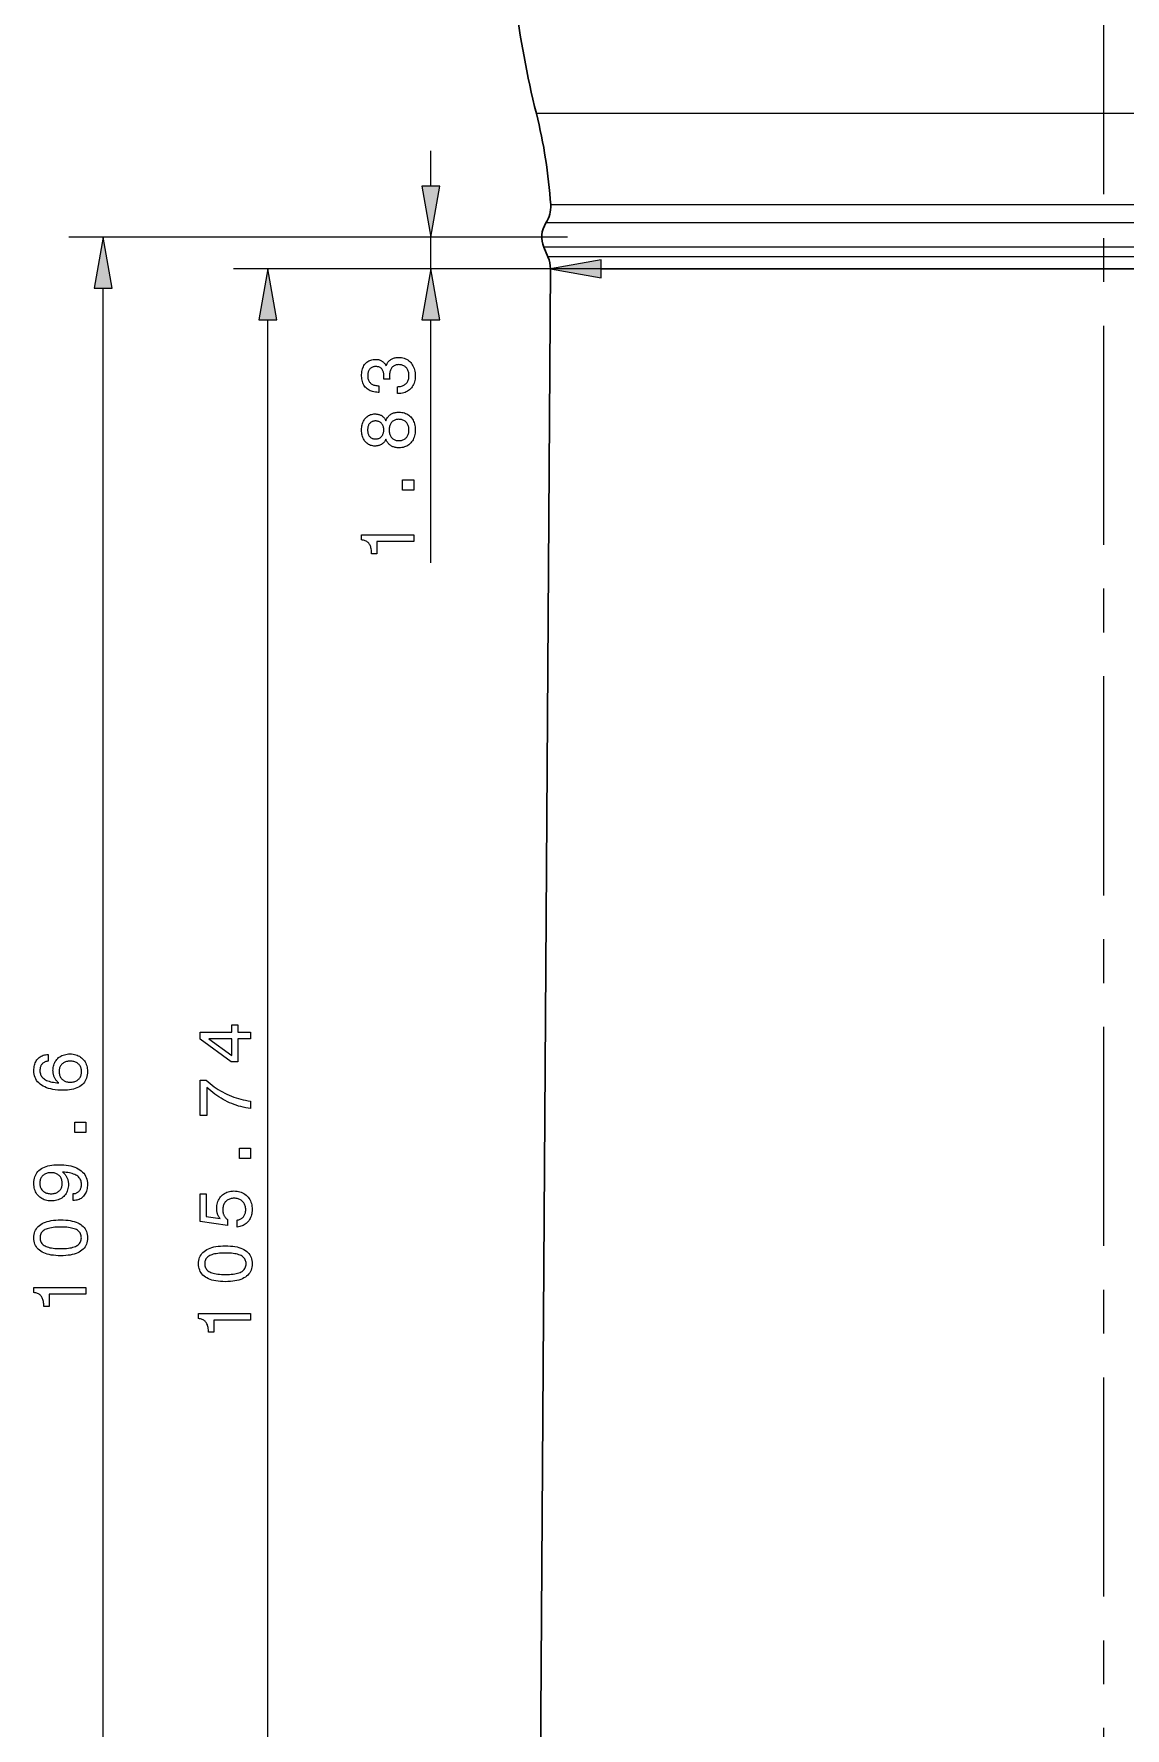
# Model space of a CAD drawing. Extents: x 5 to 409, y 5 to 583.
# Drawn here: x 70.7 to 134, y 239.7 to 337.9 of the extents above; entities that cross this region are included whole.
import ezdxf

# ---------------------------------------------------------------- set-up
doc = ezdxf.new("R2010")
doc.units = 0
doc.linetypes.add('CENTERX2', pattern=[20.32, 12.7, -2.54, 2.54, -2.54])
for name, color, linetype, lineweight in [('CENTERLINE', 4, 'CENTERX2', 25), ('DETAIL', 3, 'Continuous', 25), ('DIMENSIONS', 2, 'Continuous', 25), ('OUTLINE', 7, 'Continuous', 70)]:
    doc.layers.add(name, color=color, linetype=linetype, lineweight=lineweight)

msp = doc.modelspace()

# ---------------------------------------------------------------- linework, layer by layer
at = {"layer": 'CENTERLINE', "lineweight": 13}
msp.add_line((132.697, 442.944), (132.697, 187.704), dxfattribs=at)
at = {"layer": 'DETAIL', "lineweight": 13}
for p, q in [((161.535, 333.326), (99.838, 333.326)), ((160.806, 328.023), (100.667, 328.023)), ((161.047, 326.979), (100.393, 326.979)), ((161.156, 325.566), (100.269, 325.566)), ((160.945, 325.005), (100.51, 325.005))]:
    msp.add_line(p, q, dxfattribs=at)
at = {"layer": 'DIMENSIONS', "lineweight": 13, "ltscale": 0.05114}
msp.add_line((93.728, 329.112), (93.728, 331.157), dxfattribs=at)
at = {"layer": 'DIMENSIONS', "lineweight": 13}
for p, q in [((101.647, 326.157), (72.733, 326.157)), ((160.824, 324.323), (100.647, 324.323)), ((103.602, 324.323), (161.793, 324.323)), ((74.733, 219.512), (74.733, 323.203)), ((84.278, 221.537), (84.278, 321.369))]:
    msp.add_line(p, q, dxfattribs=at)
at = {"layer": 'DIMENSIONS', "lineweight": 13, "ltscale": 0.247981}
msp.add_line((101.647, 326.157), (91.728, 326.157), dxfattribs=at)
at = {"layer": 'DIMENSIONS', "lineweight": 13, "ltscale": 0.045854}
msp.add_line((93.728, 324.323), (93.728, 326.157), dxfattribs=at)
at = {"layer": 'DIMENSIONS', "lineweight": 13, "ltscale": 0.459231}
msp.add_line((100.647, 324.323), (82.278, 324.323), dxfattribs=at)
at = {"layer": 'DIMENSIONS', "lineweight": 13, "ltscale": 0.222981}
msp.add_line((100.647, 324.323), (91.728, 324.323), dxfattribs=at)
at = {"layer": 'DIMENSIONS', "lineweight": 13, "ltscale": 0.352132}
msp.add_line((93.728, 307.283), (93.728, 321.369), dxfattribs=at)
at = {"layer": 'DIMENSIONS', "lineweight": 13}
for points in [[(93.207, 329.112), (93.728, 326.157), (94.249, 329.112)], [(75.254, 323.203), (74.733, 326.157), (74.212, 323.203)], [(84.799, 321.369), (84.278, 324.323), (83.757, 321.369)], [(94.249, 321.369), (93.728, 324.323), (93.207, 321.369)], [(103.602, 324.844), (100.647, 324.323), (103.602, 323.802)], [(91.788, 317.089), (91.788, 317.487), (91.85, 317.49), (91.909, 317.496), (91.965, 317.505), (92.018, 317.518), (92.069, 317.534), (92.116, 317.553), (92.161, 317.575), (92.203, 317.6), (92.242, 317.629), (92.278, 317.661), (92.311, 317.696), (92.341, 317.733), (92.367, 317.774), (92.389, 317.817), (92.408, 317.862), (92.424, 317.91), (92.436, 317.961), (92.445, 318.015), (92.45, 318.071), (92.452, 318.13), (92.45, 318.188), (92.446, 318.243), (92.438, 318.296), (92.427, 318.346), (92.412, 318.394), (92.395, 318.439), (92.374, 318.482), (92.351, 318.522), (92.324, 318.56), (92.294, 318.595), (92.261, 318.627), (92.226, 318.656), (92.188, 318.682), (92.148, 318.704), (92.106, 318.722), (92.062, 318.738), (92.015, 318.749), (91.965, 318.758), (91.914, 318.763), (91.86, 318.765), (91.81, 318.763), (91.764, 318.758), (91.719, 318.75), (91.677, 318.738), (91.636, 318.723), (91.598, 318.704), (91.563, 318.683), (91.529, 318.657), (91.498, 318.629), (91.468, 318.597), (91.442, 318.562), (91.418, 318.525), (91.397, 318.484), (91.379, 318.441), (91.363, 318.395), (91.351, 318.347), (91.341, 318.296), (91.334, 318.242), (91.33, 318.185), (91.328, 318.126), (91.328, 318.117), (91.328, 318.109), (91.328, 318.1), (91.329, 318.091), (91.329, 318.083), (91.329, 318.074), (91.329, 318.065), (91.33, 318.056), (91.33, 318.047), (91.33, 318.037), (91.331, 318.028), (91.331, 318.018), (91.332, 318.007), (91.332, 317.996), (91.333, 317.984), (91.334, 317.971), (91.334, 317.958), (91.335, 317.944), (91.336, 317.93), (91.337, 317.915), (90.997, 317.915), (90.998, 317.924), (90.998, 317.933), (90.998, 317.943), (90.999, 317.952), (90.999, 317.96), (90.999, 317.969), (91, 317.978), (91, 317.987), (91, 317.995), (91, 318.004), (91.001, 318.012), (91.001, 318.02), (91.001, 318.028), (91.001, 318.036), (91.001, 318.044), (91.001, 318.052), (91.001, 318.06), (91.001, 318.067), (91.002, 318.074), (91.002, 318.082), (91, 318.138), (90.997, 318.192), (90.991, 318.243), (90.983, 318.29), (90.973, 318.335), (90.96, 318.376), (90.945, 318.415), (90.928, 318.451), (90.908, 318.483), (90.887, 318.513), (90.862, 318.539), (90.836, 318.563), (90.807, 318.584), (90.775, 318.602), (90.741, 318.618), (90.705, 318.631), (90.666, 318.64), (90.625, 318.647), (90.582, 318.652), (90.536, 318.653), (90.491, 318.652), (90.449, 318.648), (90.408, 318.641), (90.37, 318.631), (90.334, 318.619), (90.3, 318.604), (90.268, 318.586), (90.239, 318.566), (90.211, 318.543), (90.186, 318.517), (90.162, 318.489), (90.142, 318.458), (90.123, 318.425), (90.107, 318.389), (90.094, 318.351), (90.083, 318.311), (90.074, 318.268), (90.068, 318.223), (90.065, 318.176), (90.063, 318.126), (90.065, 318.07), (90.07, 318.017), (90.078, 317.966), (90.089, 317.919), (90.104, 317.874), (90.122, 317.832), (90.143, 317.792), (90.167, 317.756), (90.195, 317.722), (90.226, 317.691), (90.26, 317.662), (90.297, 317.637), (90.337, 317.615), (90.38, 317.595), (90.426, 317.579), (90.475, 317.566), (90.527, 317.555), (90.583, 317.548), (90.641, 317.543), (90.702, 317.542), (90.702, 317.158), (90.673, 317.158), (90.586, 317.161), (90.504, 317.168), (90.424, 317.181), (90.349, 317.199), (90.277, 317.222), (90.208, 317.25), (90.144, 317.284), (90.082, 317.322), (90.025, 317.366), (89.971, 317.414), (89.921, 317.467), (89.876, 317.524), (89.837, 317.584), (89.803, 317.648), (89.775, 317.715), (89.751, 317.786), (89.733, 317.86), (89.72, 317.938), (89.712, 318.02), (89.709, 318.105), (89.711, 318.195), (89.718, 318.28), (89.728, 318.362), (89.743, 318.439), (89.762, 318.513), (89.786, 318.582), (89.814, 318.647), (89.845, 318.708), (89.882, 318.765), (89.922, 318.817), (89.966, 318.865), (90.014, 318.908), (90.065, 318.946), (90.119, 318.979), (90.177, 319.007), (90.238, 319.03), (90.303, 319.048), (90.371, 319.06), (90.442, 319.068), (90.517, 319.07), (90.559, 319.069), (90.601, 319.067), (90.641, 319.062), (90.68, 319.055), (90.718, 319.046), (90.754, 319.036), (90.79, 319.023), (90.824, 319.009), (90.856, 318.993), (90.888, 318.974), (90.918, 318.954), (90.946, 318.932), (90.973, 318.909), (90.999, 318.883), (91.023, 318.856), (91.046, 318.826), (91.067, 318.795), (91.087, 318.762), (91.105, 318.728), (91.122, 318.691), (91.14, 318.738), (91.161, 318.783), (91.184, 318.826), (91.208, 318.866), (91.235, 318.904), (91.264, 318.94), (91.294, 318.973), (91.327, 319.004), (91.361, 319.033), (91.398, 319.059), (91.436, 319.083), (91.476, 319.104), (91.518, 319.123), (91.562, 319.139), (91.607, 319.153), (91.654, 319.164), (91.703, 319.173), (91.753, 319.179), (91.806, 319.183), (91.86, 319.184), (91.944, 319.181), (92.026, 319.172), (92.104, 319.158), (92.178, 319.137), (92.249, 319.11), (92.317, 319.078), (92.381, 319.04), (92.442, 318.995), (92.499, 318.945), (92.553, 318.889), (92.603, 318.828), (92.647, 318.763), (92.686, 318.695), (92.72, 318.622), (92.749, 318.545), (92.773, 318.465), (92.791, 318.381), (92.804, 318.293), (92.812, 318.201), (92.815, 318.105), (92.812, 318.014), (92.804, 317.927), (92.79, 317.843), (92.771, 317.764), (92.747, 317.688), (92.717, 317.616), (92.681, 317.547), (92.641, 317.483), (92.594, 317.422), (92.543, 317.365), (92.486, 317.312), (92.427, 317.265), (92.363, 317.224), (92.296, 317.188), (92.225, 317.158), (92.151, 317.133), (92.073, 317.114), (91.991, 317.1), (91.906, 317.091), (91.817, 317.089)], [(91.113, 314.443), (91.094, 314.404), (91.074, 314.368), (91.053, 314.333), (91.03, 314.3), (91.006, 314.269), (90.981, 314.241), (90.954, 314.214), (90.926, 314.189), (90.897, 314.166), (90.867, 314.146), (90.835, 314.127), (90.801, 314.11), (90.767, 314.095), (90.73, 314.082), (90.693, 314.071), (90.654, 314.062), (90.613, 314.055), (90.571, 314.05), (90.528, 314.047), (90.483, 314.046), (90.415, 314.049), (90.351, 314.057), (90.288, 314.07), (90.229, 314.088), (90.171, 314.111), (90.117, 314.139), (90.065, 314.173), (90.015, 314.212), (89.969, 314.256), (89.924, 314.305), (89.883, 314.358), (89.847, 314.414), (89.815, 314.474), (89.787, 314.536), (89.763, 314.602), (89.744, 314.671), (89.729, 314.743), (89.718, 314.818), (89.711, 314.897), (89.709, 314.978), (89.711, 315.06), (89.718, 315.139), (89.729, 315.214), (89.744, 315.286), (89.763, 315.355), (89.787, 315.421), (89.815, 315.484), (89.847, 315.543), (89.883, 315.599), (89.924, 315.652), (89.969, 315.701), (90.015, 315.744), (90.065, 315.783), (90.117, 315.816), (90.171, 315.844), (90.229, 315.867), (90.288, 315.885), (90.351, 315.898), (90.415, 315.905), (90.483, 315.908), (90.528, 315.907), (90.572, 315.904), (90.614, 315.899), (90.655, 315.893), (90.694, 315.884), (90.732, 315.873), (90.768, 315.861), (90.803, 315.846), (90.837, 315.829), (90.869, 315.811), (90.899, 315.791), (90.928, 315.768), (90.956, 315.744), (90.983, 315.717), (91.008, 315.688), (91.032, 315.657), (91.054, 315.625), (91.075, 315.59), (91.095, 315.553), (91.113, 315.514), (91.133, 315.562), (91.154, 315.608), (91.178, 315.651), (91.203, 315.692), (91.231, 315.73), (91.26, 315.766), (91.292, 315.8), (91.325, 315.831), (91.36, 315.86), (91.398, 315.886), (91.437, 315.91), (91.478, 315.931), (91.521, 315.95), (91.565, 315.966), (91.611, 315.98), (91.659, 315.991), (91.709, 316), (91.76, 316.006), (91.813, 316.01), (91.868, 316.011), (91.953, 316.009), (92.034, 316), (92.112, 315.986), (92.186, 315.967), (92.256, 315.942), (92.324, 315.911), (92.387, 315.874), (92.447, 315.833), (92.504, 315.785), (92.557, 315.732), (92.606, 315.674), (92.65, 315.612), (92.689, 315.547), (92.722, 315.477), (92.75, 315.404), (92.773, 315.327), (92.791, 315.245), (92.804, 315.16), (92.812, 315.071), (92.815, 314.978), (92.812, 314.885), (92.804, 314.796), (92.791, 314.711), (92.773, 314.63), (92.75, 314.553), (92.722, 314.48), (92.689, 314.41), (92.65, 314.345), (92.606, 314.283), (92.557, 314.226), (92.504, 314.173), (92.447, 314.126), (92.387, 314.084), (92.324, 314.048), (92.256, 314.017), (92.186, 313.992), (92.112, 313.972), (92.034, 313.959), (91.953, 313.95), (91.868, 313.947), (91.813, 313.949), (91.76, 313.952), (91.709, 313.959), (91.659, 313.967), (91.611, 313.979), (91.565, 313.993), (91.521, 314.009), (91.478, 314.028), (91.437, 314.049), (91.398, 314.073), (91.36, 314.099), (91.325, 314.128), (91.292, 314.159), (91.26, 314.192), (91.231, 314.228), (91.203, 314.266), (91.178, 314.307), (91.154, 314.35), (91.133, 314.395)], [(90.517, 314.458), (90.559, 314.459), (90.599, 314.463), (90.638, 314.47), (90.675, 314.48), (90.711, 314.493), (90.744, 314.509), (90.776, 314.527), (90.807, 314.549), (90.835, 314.573), (90.862, 314.6), (90.887, 314.629), (90.909, 314.661), (90.929, 314.694), (90.946, 314.729), (90.96, 314.766), (90.972, 314.804), (90.981, 314.845), (90.988, 314.888), (90.992, 314.932), (90.993, 314.978), (90.992, 315.025), (90.988, 315.07), (90.981, 315.113), (90.972, 315.154), (90.96, 315.193), (90.946, 315.23), (90.929, 315.265), (90.909, 315.298), (90.887, 315.329), (90.862, 315.359), (90.835, 315.386), (90.807, 315.41), (90.776, 315.431), (90.744, 315.45), (90.711, 315.466), (90.675, 315.478), (90.638, 315.488), (90.599, 315.495), (90.559, 315.5), (90.517, 315.501), (90.475, 315.5), (90.434, 315.496), (90.396, 315.489), (90.359, 315.479), (90.325, 315.466), (90.292, 315.451), (90.26, 315.433), (90.231, 315.412), (90.204, 315.388), (90.178, 315.362), (90.155, 315.333), (90.134, 315.302), (90.115, 315.269), (90.099, 315.234), (90.086, 315.197), (90.075, 315.157), (90.066, 315.116), (90.06, 315.072), (90.056, 315.026), (90.055, 314.978), (90.056, 314.931), (90.06, 314.885), (90.066, 314.842), (90.075, 314.801), (90.086, 314.762), (90.099, 314.725), (90.115, 314.69), (90.134, 314.657), (90.155, 314.626), (90.178, 314.597), (90.204, 314.57), (90.231, 314.547), (90.26, 314.526), (90.292, 314.508), (90.325, 314.492), (90.359, 314.48), (90.396, 314.47), (90.434, 314.463), (90.475, 314.459)], [(91.86, 314.363), (91.913, 314.364), (91.965, 314.369), (92.014, 314.378), (92.06, 314.389), (92.105, 314.404), (92.147, 314.422), (92.187, 314.444), (92.225, 314.469), (92.26, 314.497), (92.293, 314.528), (92.323, 314.562), (92.35, 314.599), (92.374, 314.638), (92.395, 314.68), (92.412, 314.723), (92.426, 314.77), (92.438, 314.818), (92.446, 314.869), (92.45, 314.923), (92.452, 314.978), (92.45, 315.034), (92.446, 315.088), (92.438, 315.139), (92.426, 315.188), (92.412, 315.235), (92.395, 315.279), (92.374, 315.32), (92.35, 315.359), (92.323, 315.396), (92.293, 315.431), (92.26, 315.462), (92.225, 315.49), (92.187, 315.515), (92.147, 315.536), (92.105, 315.555), (92.06, 315.57), (92.014, 315.581), (91.965, 315.589), (91.913, 315.594), (91.86, 315.596), (91.81, 315.594), (91.762, 315.589), (91.716, 315.581), (91.673, 315.57), (91.631, 315.555), (91.592, 315.537), (91.555, 315.515), (91.52, 315.491), (91.487, 315.463), (91.456, 315.432), (91.428, 315.397), (91.402, 315.361), (91.38, 315.322), (91.361, 315.28), (91.344, 315.236), (91.331, 315.189), (91.321, 315.14), (91.313, 315.089), (91.309, 315.035), (91.307, 314.978), (91.309, 314.922), (91.313, 314.869), (91.321, 314.817), (91.331, 314.769), (91.344, 314.722), (91.361, 314.678), (91.38, 314.637), (91.402, 314.598), (91.428, 314.561), (91.456, 314.527), (91.487, 314.496), (91.52, 314.468), (91.555, 314.443), (91.592, 314.422), (91.631, 314.404), (91.673, 314.389), (91.716, 314.378), (91.762, 314.369), (91.81, 314.364)], [(92.728, 311.483), (92.085, 311.483), (92.085, 312.08), (92.728, 312.08)], [(92.728, 308.506), (90.595, 308.506), (90.595, 307.806), (90.289, 307.806), (90.286, 307.881), (90.281, 307.953), (90.273, 308.02), (90.263, 308.083), (90.25, 308.142), (90.235, 308.198), (90.217, 308.249), (90.196, 308.297), (90.173, 308.34), (90.147, 308.38), (90.118, 308.416), (90.086, 308.449), (90.05, 308.479), (90.011, 308.506), (89.969, 308.53), (89.924, 308.551), (89.875, 308.569), (89.823, 308.584), (89.768, 308.596), (89.709, 308.605), (89.709, 308.898), (92.728, 308.898)], [(83.278, 279.682), (82.536, 279.682), (82.536, 278.365), (82.157, 278.365), (80.346, 279.678), (80.346, 280.07), (82.19, 280.07), (82.19, 280.498), (82.536, 280.498), (82.536, 280.07), (83.278, 280.07)], [(82.19, 278.727), (82.19, 279.682), (80.847, 279.682)], [(71.545, 278.787), (71.545, 278.391), (71.499, 278.385), (71.456, 278.377), (71.414, 278.366), (71.375, 278.354), (71.338, 278.339), (71.304, 278.321), (71.271, 278.302), (71.241, 278.28), (71.213, 278.255), (71.187, 278.228), (71.164, 278.2), (71.143, 278.169), (71.125, 278.136), (71.109, 278.101), (71.095, 278.064), (71.084, 278.024), (71.075, 277.983), (71.069, 277.94), (71.065, 277.894), (71.064, 277.847), (71.067, 277.783), (71.075, 277.722), (71.088, 277.663), (71.107, 277.608), (71.132, 277.557), (71.161, 277.508), (71.196, 277.462), (71.237, 277.419), (71.283, 277.38), (71.334, 277.343), (71.391, 277.309), (71.453, 277.279), (71.521, 277.251), (71.594, 277.226), (71.673, 277.204), (71.758, 277.185), (71.848, 277.169), (71.944, 277.156), (72.045, 277.146), (72.152, 277.139), (72.12, 277.164), (72.09, 277.191), (72.062, 277.219), (72.035, 277.249), (72.009, 277.279), (71.985, 277.31), (71.963, 277.343), (71.942, 277.377), (71.923, 277.411), (71.905, 277.447), (71.889, 277.484), (71.875, 277.522), (71.862, 277.561), (71.851, 277.6), (71.842, 277.641), (71.834, 277.682), (71.829, 277.724), (71.824, 277.767), (71.822, 277.811), (71.821, 277.855), (71.824, 277.939), (71.832, 278.019), (71.846, 278.096), (71.865, 278.17), (71.889, 278.241), (71.919, 278.309), (71.955, 278.373), (71.996, 278.434), (72.042, 278.492), (72.094, 278.547), (72.15, 278.597), (72.21, 278.642), (72.273, 278.682), (72.34, 278.717), (72.41, 278.746), (72.484, 278.77), (72.561, 278.789), (72.642, 278.802), (72.726, 278.81), (72.814, 278.812), (72.902, 278.81), (72.986, 278.801), (73.067, 278.787), (73.145, 278.767), (73.219, 278.742), (73.29, 278.711), (73.358, 278.675), (73.422, 278.632), (73.483, 278.585), (73.54, 278.531), (73.593, 278.473), (73.641, 278.411), (73.683, 278.346), (73.719, 278.278), (73.75, 278.206), (73.775, 278.131), (73.794, 278.052), (73.808, 277.969), (73.817, 277.884), (73.82, 277.794), (73.816, 277.691), (73.805, 277.593), (73.787, 277.5), (73.761, 277.412), (73.728, 277.329), (73.688, 277.251), (73.641, 277.177), (73.586, 277.109), (73.524, 277.045), (73.455, 276.987), (73.379, 276.933), (73.296, 276.886), (73.207, 276.844), (73.111, 276.807), (73.009, 276.776), (72.901, 276.751), (72.786, 276.732), (72.665, 276.718), (72.537, 276.709), (72.403, 276.706), (72.245, 276.709), (72.095, 276.718), (71.952, 276.733), (71.817, 276.754), (71.688, 276.781), (71.567, 276.814), (71.454, 276.853), (71.347, 276.897), (71.248, 276.948), (71.156, 277.005), (71.072, 277.067), (70.997, 277.134), (70.931, 277.205), (70.873, 277.282), (70.825, 277.363), (70.785, 277.449), (70.754, 277.54), (70.732, 277.635), (70.719, 277.735), (70.714, 277.841), (70.716, 277.924), (70.723, 278.005), (70.734, 278.081), (70.749, 278.154), (70.768, 278.223), (70.792, 278.289), (70.821, 278.351), (70.853, 278.41), (70.89, 278.465), (70.931, 278.516), (70.977, 278.564), (71.025, 278.606), (71.078, 278.645), (71.134, 278.679), (71.193, 278.708), (71.256, 278.733), (71.323, 278.753), (71.393, 278.769), (71.467, 278.78)], [(72.818, 278.395), (72.761, 278.393), (72.706, 278.389), (72.653, 278.38), (72.603, 278.369), (72.555, 278.354), (72.509, 278.337), (72.466, 278.315), (72.425, 278.291), (72.386, 278.264), (72.35, 278.233), (72.317, 278.199), (72.287, 278.164), (72.261, 278.126), (72.238, 278.087), (72.219, 278.045), (72.203, 278.001), (72.191, 277.956), (72.182, 277.908), (72.177, 277.859), (72.175, 277.807), (72.177, 277.749), (72.182, 277.694), (72.191, 277.641), (72.203, 277.591), (72.218, 277.544), (72.237, 277.499), (72.26, 277.456), (72.286, 277.416), (72.315, 277.379), (72.348, 277.344), (72.384, 277.312), (72.422, 277.284), (72.463, 277.259), (72.507, 277.237), (72.553, 277.218), (72.602, 277.203), (72.653, 277.192), (72.707, 277.183), (72.763, 277.178), (72.822, 277.176), (72.881, 277.178), (72.938, 277.183), (72.992, 277.191), (73.044, 277.203), (73.093, 277.218), (73.139, 277.236), (73.184, 277.258), (73.225, 277.282), (73.264, 277.311), (73.301, 277.342), (73.335, 277.376), (73.365, 277.413), (73.391, 277.452), (73.414, 277.493), (73.434, 277.537), (73.45, 277.583), (73.462, 277.631), (73.471, 277.682), (73.476, 277.735), (73.478, 277.79), (73.476, 277.843), (73.471, 277.894), (73.462, 277.943), (73.449, 277.989), (73.432, 278.034), (73.412, 278.077), (73.389, 278.118), (73.361, 278.156), (73.33, 278.193), (73.296, 278.227), (73.258, 278.259), (73.218, 278.288), (73.176, 278.313), (73.132, 278.335), (73.085, 278.353), (73.036, 278.368), (72.985, 278.38), (72.932, 278.388), (72.876, 278.393)], [(83.278, 275.647), (83.135, 275.669), (82.993, 275.694), (82.853, 275.724), (82.716, 275.757), (82.58, 275.795), (82.446, 275.837), (82.315, 275.883), (82.185, 275.933), (82.058, 275.987), (81.932, 276.045), (81.808, 276.107), (81.685, 276.174), (81.563, 276.246), (81.442, 276.322), (81.323, 276.403), (81.204, 276.488), (81.086, 276.578), (80.97, 276.673), (80.854, 276.772), (80.74, 276.876), (80.74, 275.236), (80.346, 275.236), (80.346, 277.292), (80.704, 277.292), (80.816, 277.191), (80.93, 277.095), (81.046, 277.003), (81.163, 276.916), (81.282, 276.832), (81.402, 276.753), (81.525, 276.678), (81.649, 276.607), (81.774, 276.54), (81.901, 276.478), (82.031, 276.42), (82.162, 276.366), (82.295, 276.316), (82.429, 276.27), (82.566, 276.229), (82.705, 276.191), (82.845, 276.158), (82.988, 276.129), (83.132, 276.104), (83.278, 276.084)], [(73.733, 274.254), (73.09, 274.254), (73.09, 274.851), (73.733, 274.851)], [(83.278, 272.751), (82.635, 272.751), (82.635, 273.347), (83.278, 273.347)], [(72.991, 270.318), (72.991, 270.715), (73.035, 270.718), (73.077, 270.724), (73.117, 270.733), (73.156, 270.744), (73.192, 270.758), (73.226, 270.775), (73.258, 270.794), (73.289, 270.816), (73.317, 270.84), (73.343, 270.868), (73.367, 270.897), (73.389, 270.929), (73.408, 270.962), (73.424, 270.998), (73.438, 271.036), (73.449, 271.075), (73.458, 271.117), (73.465, 271.161), (73.468, 271.207), (73.47, 271.254), (73.467, 271.319), (73.459, 271.38), (73.445, 271.438), (73.427, 271.493), (73.402, 271.545), (73.373, 271.594), (73.338, 271.64), (73.298, 271.682), (73.252, 271.722), (73.201, 271.758), (73.144, 271.792), (73.082, 271.823), (73.014, 271.85), (72.941, 271.875), (72.862, 271.897), (72.777, 271.916), (72.687, 271.932), (72.591, 271.945), (72.489, 271.956), (72.382, 271.963), (72.414, 271.937), (72.444, 271.91), (72.473, 271.882), (72.501, 271.853), (72.526, 271.823), (72.55, 271.791), (72.573, 271.759), (72.594, 271.725), (72.613, 271.691), (72.631, 271.655), (72.647, 271.618), (72.661, 271.581), (72.674, 271.542), (72.685, 271.503), (72.694, 271.463), (72.701, 271.422), (72.707, 271.381), (72.711, 271.338), (72.714, 271.295), (72.715, 271.25), (72.712, 271.167), (72.704, 271.086), (72.69, 271.009), (72.671, 270.935), (72.647, 270.864), (72.617, 270.797), (72.581, 270.733), (72.54, 270.671), (72.494, 270.614), (72.442, 270.559), (72.386, 270.508), (72.326, 270.463), (72.262, 270.423), (72.196, 270.389), (72.125, 270.36), (72.052, 270.336), (71.974, 270.317), (71.894, 270.304), (71.81, 270.296), (71.722, 270.293), (71.634, 270.296), (71.549, 270.304), (71.468, 270.318), (71.39, 270.338), (71.315, 270.364), (71.244, 270.394), (71.176, 270.431), (71.112, 270.473), (71.051, 270.521), (70.994, 270.575), (70.94, 270.633), (70.893, 270.694), (70.851, 270.759), (70.815, 270.828), (70.784, 270.9), (70.759, 270.975), (70.739, 271.054), (70.725, 271.136), (70.717, 271.222), (70.714, 271.311), (70.718, 271.414), (70.729, 271.512), (70.747, 271.604), (70.773, 271.692), (70.805, 271.775), (70.845, 271.853), (70.893, 271.926), (70.948, 271.994), (71.01, 272.057), (71.079, 272.116), (71.155, 272.169), (71.238, 272.216), (71.327, 272.258), (71.422, 272.294), (71.524, 272.325), (71.633, 272.35), (71.748, 272.37), (71.869, 272.384), (71.997, 272.392), (72.131, 272.395), (72.289, 272.392), (72.441, 272.383), (72.584, 272.368), (72.721, 272.347), (72.849, 272.321), (72.971, 272.288), (73.084, 272.249), (73.191, 272.205), (73.29, 272.154), (73.381, 272.098), (73.464, 272.036), (73.539, 271.969), (73.605, 271.897), (73.662, 271.82), (73.71, 271.737), (73.749, 271.65), (73.78, 271.558), (73.802, 271.46), (73.815, 271.358), (73.82, 271.25), (73.817, 271.167), (73.811, 271.087), (73.799, 271.01), (73.783, 270.937), (73.763, 270.868), (73.738, 270.801), (73.709, 270.739), (73.675, 270.68), (73.637, 270.624), (73.594, 270.571), (73.547, 270.523), (73.498, 270.48), (73.445, 270.442), (73.389, 270.41), (73.33, 270.382), (73.269, 270.359), (73.204, 270.341), (73.136, 270.329), (73.065, 270.321)], [(71.718, 270.711), (71.775, 270.712), (71.829, 270.717), (71.882, 270.725), (71.932, 270.736), (71.979, 270.751), (72.025, 270.769), (72.068, 270.79), (72.108, 270.814), (72.147, 270.841), (72.183, 270.872), (72.216, 270.905), (72.245, 270.941), (72.271, 270.978), (72.294, 271.018), (72.313, 271.059), (72.329, 271.103), (72.341, 271.149), (72.35, 271.197), (72.355, 271.247), (72.356, 271.299), (72.355, 271.357), (72.35, 271.412), (72.341, 271.464), (72.329, 271.514), (72.314, 271.562), (72.295, 271.607), (72.272, 271.649), (72.247, 271.689), (72.217, 271.727), (72.185, 271.762), (72.149, 271.793), (72.111, 271.822), (72.07, 271.847), (72.027, 271.869), (71.981, 271.887), (71.933, 271.902), (71.882, 271.914), (71.828, 271.922), (71.772, 271.927), (71.713, 271.929), (71.654, 271.927), (71.598, 271.922), (71.544, 271.914), (71.492, 271.902), (71.443, 271.887), (71.396, 271.869), (71.352, 271.847), (71.31, 271.822), (71.271, 271.793), (71.234, 271.762), (71.2, 271.727), (71.17, 271.69), (71.143, 271.651), (71.12, 271.609), (71.1, 271.565), (71.084, 271.519), (71.072, 271.471), (71.063, 271.42), (71.057, 271.367), (71.056, 271.311), (71.058, 271.258), (71.063, 271.208), (71.072, 271.159), (71.085, 271.112), (71.101, 271.068), (71.121, 271.025), (71.145, 270.985), (71.172, 270.946), (71.203, 270.91), (71.238, 270.876), (71.276, 270.845), (71.316, 270.816), (71.358, 270.792), (71.402, 270.77), (71.449, 270.752), (71.498, 270.737), (71.55, 270.725), (71.603, 270.717), (71.659, 270.712)], [(82.496, 268.781), (82.496, 269.181), (82.542, 269.19), (82.586, 269.201), (82.627, 269.214), (82.667, 269.23), (82.704, 269.248), (82.74, 269.269), (82.774, 269.292), (82.805, 269.318), (82.834, 269.346), (82.862, 269.376), (82.887, 269.409), (82.909, 269.444), (82.929, 269.48), (82.946, 269.518), (82.961, 269.557), (82.972, 269.599), (82.982, 269.642), (82.988, 269.687), (82.992, 269.734), (82.994, 269.782), (82.992, 269.841), (82.986, 269.898), (82.977, 269.952), (82.964, 270.005), (82.948, 270.054), (82.928, 270.102), (82.904, 270.146), (82.876, 270.189), (82.845, 270.229), (82.81, 270.267), (82.772, 270.302), (82.732, 270.333), (82.69, 270.361), (82.645, 270.385), (82.598, 270.405), (82.548, 270.421), (82.497, 270.434), (82.442, 270.443), (82.386, 270.449), (82.327, 270.451), (82.267, 270.449), (82.21, 270.443), (82.155, 270.434), (82.103, 270.422), (82.053, 270.405), (82.005, 270.385), (81.96, 270.362), (81.918, 270.335), (81.878, 270.304), (81.84, 270.269), (81.806, 270.232), (81.775, 270.192), (81.748, 270.149), (81.724, 270.104), (81.704, 270.057), (81.688, 270.007), (81.675, 269.954), (81.666, 269.9), (81.661, 269.842), (81.659, 269.782), (81.66, 269.748), (81.662, 269.713), (81.665, 269.68), (81.67, 269.647), (81.676, 269.615), (81.684, 269.583), (81.693, 269.552), (81.704, 269.522), (81.715, 269.492), (81.729, 269.463), (81.743, 269.434), (81.759, 269.407), (81.776, 269.38), (81.795, 269.353), (81.815, 269.328), (81.836, 269.303), (81.859, 269.279), (81.883, 269.255), (81.908, 269.233), (81.935, 269.211), (81.935, 268.867), (80.346, 269.103), (80.346, 270.706), (80.7, 270.706), (80.7, 269.392), (81.507, 269.272), (81.489, 269.294), (81.471, 269.317), (81.454, 269.34), (81.439, 269.364), (81.424, 269.389), (81.41, 269.415), (81.397, 269.442), (81.384, 269.469), (81.373, 269.497), (81.363, 269.526), (81.353, 269.556), (81.345, 269.586), (81.338, 269.616), (81.331, 269.648), (81.326, 269.679), (81.321, 269.711), (81.318, 269.744), (81.315, 269.777), (81.314, 269.811), (81.313, 269.845), (81.316, 269.936), (81.324, 270.023), (81.338, 270.106), (81.357, 270.186), (81.382, 270.262), (81.412, 270.335), (81.448, 270.404), (81.489, 270.469), (81.535, 270.531), (81.587, 270.589), (81.644, 270.642), (81.704, 270.69), (81.767, 270.732), (81.834, 270.769), (81.904, 270.8), (81.978, 270.825), (82.055, 270.845), (82.135, 270.859), (82.219, 270.867), (82.306, 270.87), (82.399, 270.867), (82.488, 270.858), (82.573, 270.843), (82.655, 270.822), (82.734, 270.795), (82.808, 270.763), (82.88, 270.724), (82.947, 270.679), (83.011, 270.628), (83.072, 270.572), (83.127, 270.51), (83.177, 270.445), (83.221, 270.377), (83.259, 270.304), (83.291, 270.228), (83.318, 270.149), (83.338, 270.066), (83.353, 269.979), (83.362, 269.889), (83.365, 269.795), (83.362, 269.712), (83.355, 269.631), (83.343, 269.554), (83.326, 269.479), (83.305, 269.407), (83.278, 269.338), (83.247, 269.272), (83.211, 269.209), (83.171, 269.149), (83.125, 269.092), (83.076, 269.038), (83.024, 268.99), (82.968, 268.946), (82.91, 268.908), (82.848, 268.874), (82.784, 268.846), (82.716, 268.822), (82.646, 268.803), (82.573, 268.79)], [(72.27, 267.116), (72.121, 267.119), (71.98, 267.127), (71.846, 267.14), (71.719, 267.159), (71.6, 267.182), (71.488, 267.212), (71.383, 267.246), (71.285, 267.286), (71.195, 267.331), (71.112, 267.382), (71.036, 267.437), (70.969, 267.498), (70.909, 267.563), (70.857, 267.633), (70.814, 267.708), (70.778, 267.788), (70.75, 267.872), (70.73, 267.962), (70.718, 268.056), (70.714, 268.155), (70.718, 268.255), (70.73, 268.35), (70.75, 268.44), (70.777, 268.525), (70.813, 268.605), (70.856, 268.68), (70.907, 268.75), (70.966, 268.815), (71.034, 268.875), (71.108, 268.93), (71.191, 268.98), (71.281, 269.025), (71.379, 269.064), (71.484, 269.098), (71.596, 269.127), (71.716, 269.151), (71.843, 269.169), (71.978, 269.182), (72.12, 269.19), (72.27, 269.193), (72.419, 269.19), (72.561, 269.182), (72.696, 269.169), (72.823, 269.151), (72.942, 269.127), (73.054, 269.098), (73.159, 269.064), (73.256, 269.025), (73.345, 268.98), (73.427, 268.93), (73.502, 268.875), (73.569, 268.815), (73.627, 268.75), (73.678, 268.68), (73.722, 268.605), (73.757, 268.525), (73.784, 268.44), (73.804, 268.35), (73.816, 268.255), (73.82, 268.155), (73.816, 268.056), (73.804, 267.962), (73.784, 267.872), (73.757, 267.788), (73.721, 267.708), (73.678, 267.633), (73.626, 267.563), (73.567, 267.498), (73.5, 267.437), (73.425, 267.382), (73.343, 267.331), (73.253, 267.286), (73.156, 267.246), (73.051, 267.212), (72.939, 267.182), (72.82, 267.159), (72.694, 267.14), (72.56, 267.127), (72.419, 267.119)], [(72.27, 267.529), (72.391, 267.531), (72.505, 267.535), (72.612, 267.543), (72.713, 267.554), (72.807, 267.567), (72.894, 267.584), (72.975, 267.604), (73.049, 267.626), (73.117, 267.652), (73.178, 267.681), (73.232, 267.713), (73.281, 267.749), (73.324, 267.788), (73.362, 267.83), (73.393, 267.876), (73.419, 267.925), (73.439, 267.977), (73.454, 268.033), (73.463, 268.093), (73.465, 268.155), (73.463, 268.219), (73.454, 268.278), (73.44, 268.334), (73.42, 268.387), (73.394, 268.436), (73.363, 268.482), (73.326, 268.524), (73.283, 268.562), (73.235, 268.597), (73.181, 268.629), (73.12, 268.657), (73.053, 268.682), (72.979, 268.704), (72.898, 268.724), (72.811, 268.74), (72.716, 268.754), (72.615, 268.764), (72.507, 268.771), (72.392, 268.776), (72.27, 268.777), (72.148, 268.776), (72.032, 268.771), (71.924, 268.764), (71.822, 268.754), (71.728, 268.74), (71.64, 268.724), (71.559, 268.704), (71.485, 268.682), (71.418, 268.657), (71.357, 268.629), (71.303, 268.597), (71.255, 268.562), (71.212, 268.524), (71.175, 268.482), (71.144, 268.436), (71.118, 268.387), (71.098, 268.334), (71.084, 268.278), (71.075, 268.219), (71.073, 268.155), (71.075, 268.093), (71.084, 268.033), (71.098, 267.977), (71.119, 267.925), (71.145, 267.876), (71.176, 267.83), (71.214, 267.788), (71.257, 267.749), (71.306, 267.713), (71.36, 267.681), (71.421, 267.652), (71.489, 267.626), (71.563, 267.604), (71.644, 267.584), (71.732, 267.567), (71.826, 267.554), (71.927, 267.543), (72.035, 267.535), (72.149, 267.531)], [(81.815, 265.612), (81.666, 265.615), (81.525, 265.623), (81.391, 265.636), (81.264, 265.655), (81.145, 265.679), (81.033, 265.708), (80.928, 265.742), (80.83, 265.782), (80.74, 265.827), (80.657, 265.878), (80.581, 265.933), (80.514, 265.994), (80.454, 266.059), (80.402, 266.129), (80.359, 266.204), (80.323, 266.284), (80.295, 266.368), (80.275, 266.458), (80.263, 266.552), (80.259, 266.652), (80.263, 266.751), (80.275, 266.846), (80.295, 266.936), (80.322, 267.021), (80.358, 267.101), (80.401, 267.176), (80.452, 267.246), (80.511, 267.311), (80.579, 267.371), (80.653, 267.426), (80.736, 267.476), (80.826, 267.521), (80.924, 267.56), (81.029, 267.594), (81.141, 267.623), (81.261, 267.647), (81.388, 267.665), (81.523, 267.678), (81.665, 267.686), (81.815, 267.689), (81.964, 267.686), (82.106, 267.678), (82.241, 267.665), (82.368, 267.647), (82.487, 267.623), (82.599, 267.594), (82.704, 267.56), (82.801, 267.521), (82.89, 267.476), (82.972, 267.426), (83.047, 267.371), (83.114, 267.311), (83.172, 267.246), (83.223, 267.176), (83.267, 267.101), (83.302, 267.021), (83.329, 266.936), (83.349, 266.846), (83.361, 266.751), (83.365, 266.652), (83.361, 266.552), (83.349, 266.458), (83.329, 266.368), (83.302, 266.284), (83.266, 266.204), (83.223, 266.129), (83.171, 266.059), (83.112, 265.994), (83.045, 265.933), (82.97, 265.878), (82.888, 265.827), (82.798, 265.782), (82.701, 265.742), (82.596, 265.708), (82.484, 265.679), (82.365, 265.655), (82.239, 265.636), (82.105, 265.623), (81.964, 265.615)], [(81.815, 266.025), (81.936, 266.027), (82.05, 266.031), (82.157, 266.039), (82.258, 266.05), (82.352, 266.063), (82.439, 266.08), (82.52, 266.1), (82.594, 266.123), (82.662, 266.148), (82.723, 266.177), (82.777, 266.209), (82.826, 266.245), (82.869, 266.284), (82.907, 266.326), (82.938, 266.372), (82.964, 266.421), (82.985, 266.473), (82.999, 266.529), (83.008, 266.589), (83.01, 266.652), (83.008, 266.715), (82.999, 266.774), (82.985, 266.83), (82.965, 266.883), (82.939, 266.932), (82.908, 266.978), (82.871, 267.02), (82.828, 267.058), (82.78, 267.093), (82.726, 267.125), (82.665, 267.153), (82.598, 267.178), (82.524, 267.201), (82.443, 267.22), (82.356, 267.236), (82.261, 267.25), (82.16, 267.26), (82.052, 267.268), (81.937, 267.272), (81.815, 267.273), (81.693, 267.272), (81.577, 267.268), (81.469, 267.26), (81.367, 267.25), (81.273, 267.236), (81.185, 267.22), (81.104, 267.201), (81.03, 267.178), (80.963, 267.153), (80.902, 267.125), (80.848, 267.093), (80.8, 267.058), (80.757, 267.02), (80.72, 266.978), (80.689, 266.932), (80.663, 266.883), (80.643, 266.83), (80.629, 266.774), (80.62, 266.715), (80.618, 266.652), (80.62, 266.589), (80.629, 266.529), (80.643, 266.473), (80.664, 266.421), (80.69, 266.372), (80.721, 266.326), (80.759, 266.284), (80.802, 266.245), (80.851, 266.209), (80.905, 266.177), (80.966, 266.148), (81.034, 266.123), (81.108, 266.1), (81.189, 266.08), (81.277, 266.063), (81.371, 266.05), (81.472, 266.039), (81.58, 266.031), (81.694, 266.027)], [(73.733, 264.881), (71.6, 264.881), (71.6, 264.181), (71.294, 264.181), (71.291, 264.257), (71.286, 264.328), (71.278, 264.395), (71.268, 264.458), (71.255, 264.518), (71.24, 264.573), (71.222, 264.624), (71.201, 264.672), (71.178, 264.715), (71.152, 264.755), (71.123, 264.791), (71.091, 264.824), (71.055, 264.854), (71.016, 264.881), (70.974, 264.905), (70.929, 264.926), (70.88, 264.944), (70.828, 264.959), (70.773, 264.971), (70.714, 264.98), (70.714, 265.273), (73.733, 265.273)], [(83.278, 263.377), (81.145, 263.377), (81.145, 262.678), (80.839, 262.678), (80.836, 262.753), (80.831, 262.824), (80.823, 262.891), (80.813, 262.954), (80.8, 263.014), (80.785, 263.069), (80.767, 263.121), (80.746, 263.168), (80.723, 263.211), (80.697, 263.251), (80.668, 263.287), (80.636, 263.32), (80.6, 263.35), (80.561, 263.377), (80.519, 263.401), (80.474, 263.422), (80.425, 263.44), (80.373, 263.455), (80.318, 263.467), (80.259, 263.477), (80.259, 263.77), (83.278, 263.77)]]:
    msp.add_lwpolyline(points, close=True, dxfattribs=at)
for points in [[(93.207, 329.112), (93.728, 326.157), (93.207, 329.112), (94.249, 329.112)], [(75.254, 323.203), (74.733, 326.157), (75.254, 323.203), (74.212, 323.203)], [(84.799, 321.369), (84.278, 324.323), (84.799, 321.369), (83.757, 321.369)], [(94.249, 321.369), (93.728, 324.323), (94.249, 321.369), (93.207, 321.369)], [(103.602, 324.844), (100.647, 324.323), (103.602, 324.844), (103.602, 323.802)]]:
    msp.add_solid(points, dxfattribs=at)
at = {"layer": 'OUTLINE', "lineweight": 30, "ltscale": 0.015263}
msp.add_line((100.51, 325.005), (100.269, 325.566), dxfattribs=at)
at = {"layer": 'OUTLINE', "lineweight": 30}
msp.add_line((100.647, 324.323), (99.947, 218.583), dxfattribs=at)
for centre, radius, start, end in [((153.197, 346.657), 55, 180.00001, 194.02743), ((70.732, 326.054), 30, 3.76264, 14.02743), ((98.971, 327.911), 1.7, 326.7555, 3.76258), ((101.647, 326.157), 1.5, 146.75547, 203.22353), ((98.947, 324.334), 1.7, 359.62081, 23.22347)]:
    msp.add_arc(centre, radius, start, end, dxfattribs=at)

doc.saveas('drawing.dxf')
